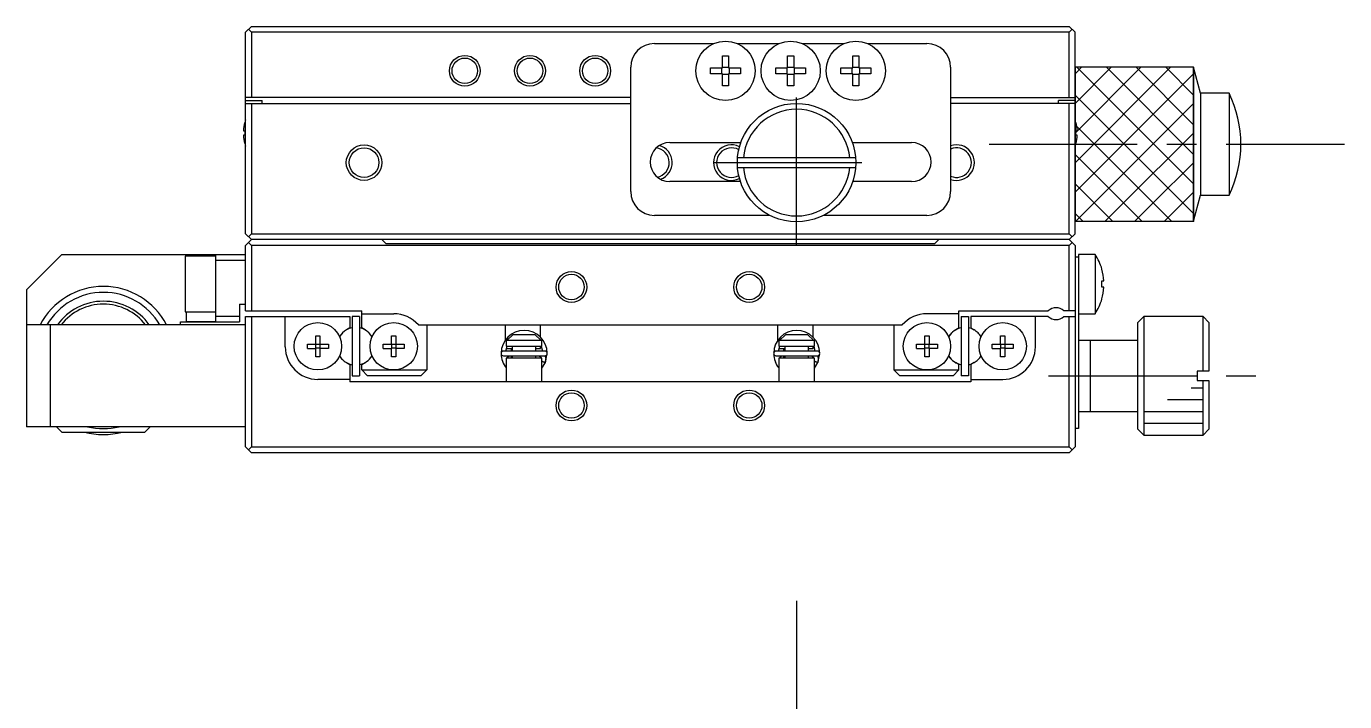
# Model space of a CAD drawing. Extents: x 36 to 382, y 2 to 241.
# Drawn here: x 95.6 to 206.8, y 184.5 to 241.5 of the extents above; entities that cross this region are included whole.
import ezdxf

# ---------------------------------------------------------------- set-up
doc = ezdxf.new("R2010")
doc.units = 0
doc.header["$LTSCALE"] = 10
doc.linetypes.add('CENTER', pattern=[2, 1.25, -0.25, 0.25, -0.25])
doc.layers.get('0').update_dxf_attribs({"linetype": 'CONTINUOUS'})
doc.layers.add('CENTER', color=1, linetype='CENTER')

msp = doc.modelspace()

# ---------------------------------------------------------------- linework, layer by layer
at = {"color": 7, "linetype": 'CONTINUOUS'}
for p, q in [((114.074607, 240.951935), (114.574607, 241.451935)), ((114.574607, 241.451935), (183.574607, 241.451935)), ((183.574607, 241.451935), (184.074607, 240.951935)), ((114.074607, 223.951935), (114.074607, 240.951935)), ((114.324607, 241.201935), (114.574607, 240.951935)), ((183.574607, 240.951935), (114.574607, 240.951935)), ((114.574607, 240.951935), (114.574607, 235.451935)), ((183.574607, 240.951935), (183.824607, 241.201935)), ((183.574607, 235.451935), (183.574607, 240.951935)), ((184.074607, 223.951935), (184.074607, 240.951935)), ((148.574607, 240.001935), (153.594811, 240.001935)), ((155.554403, 240.001935), (159.094811, 240.001935)), ((161.054403, 240.001935), (164.594811, 240.001935)), ((166.554403, 240.001935), (171.574607, 240.001935)), ((154.314607, 238.960525), (154.834607, 238.960525)), ((154.314607, 237.961935), (154.314607, 238.960525)), ((154.834607, 238.960525), (154.834607, 237.961935)), ((159.814607, 238.960525), (160.334607, 238.960525)), ((159.814607, 237.961935), (159.814607, 238.960525)), ((160.334607, 238.960525), (160.334607, 237.961935)), ((165.314607, 238.960525), (165.834607, 238.960525)), ((165.314607, 237.961935), (165.314607, 238.960525)), ((165.834607, 238.960525), (165.834607, 237.961935)), ((146.574607, 227.501935), (146.574607, 238.001935)), ((153.316018, 237.441935), (153.316018, 237.961935)), ((153.316018, 237.961935), (154.314607, 237.961935)), ((154.314607, 237.441935), (153.316018, 237.441935)), ((154.273232, 237.441935), (154.273232, 237.961935)), ((154.314607, 238.00331), (154.834607, 238.00331)), ((154.314607, 236.443346), (154.314607, 237.441935)), ((154.834607, 237.40056), (154.314607, 237.40056)), ((154.834607, 237.961935), (155.833197, 237.961935)), ((154.834607, 237.441935), (154.834607, 236.443346)), ((155.833197, 237.441935), (154.834607, 237.441935)), ((154.875982, 237.961935), (154.875982, 237.441935)), ((155.833197, 237.961935), (155.833197, 237.441935)), ((158.816018, 237.441935), (158.816018, 237.961935)), ((158.816018, 237.961935), (159.814607, 237.961935)), ((159.814607, 237.441935), (158.816018, 237.441935)), ((159.773232, 237.441935), (159.773232, 237.961935)), ((159.814607, 238.00331), (160.334607, 238.00331)), ((159.814607, 236.443346), (159.814607, 237.441935)), ((160.334607, 237.40056), (159.814607, 237.40056)), ((160.334607, 237.961935), (161.333197, 237.961935)), ((160.334607, 237.441935), (160.334607, 236.443346)), ((161.333197, 237.441935), (160.334607, 237.441935)), ((160.375982, 237.961935), (160.375982, 237.441935)), ((161.333197, 237.961935), (161.333197, 237.441935)), ((164.316018, 237.441935), (164.316018, 237.961935)), ((164.316018, 237.961935), (165.314607, 237.961935)), ((165.314607, 237.441935), (164.316018, 237.441935)), ((165.273232, 237.441935), (165.273232, 237.961935)), ((165.314607, 238.00331), (165.834607, 238.00331)), ((165.314607, 236.443346), (165.314607, 237.441935)), ((165.834607, 237.40056), (165.314607, 237.40056)), ((165.834607, 237.961935), (166.833197, 237.961935)), ((165.834607, 237.441935), (165.834607, 236.443346)), ((166.833197, 237.441935), (165.834607, 237.441935)), ((165.875982, 237.961935), (165.875982, 237.441935)), ((166.833197, 237.961935), (166.833197, 237.441935)), ((173.574607, 238.001935), (173.574607, 227.501935)), ((194.074614, 238.001934), (184.074607, 238.001934)), ((194.074614, 238.001934), (194.074614, 225.001936)), ((194.664102, 235.801935), (194.074614, 238.001934)), ((154.834607, 236.443346), (154.314607, 236.443346)), ((160.334607, 236.443346), (159.814607, 236.443346)), ((165.834607, 236.443346), (165.314607, 236.443346)), ((146.574607, 235.451935), (114.074607, 235.451935)), ((114.074607, 235.201935), (115.474607, 235.201935)), ((114.074607, 234.951935), (146.574607, 234.951935)), ((114.574607, 234.951935), (114.574607, 223.951935)), ((115.474607, 234.951935), (115.474607, 235.201935)), ((173.574607, 235.451935), (184.074607, 235.451935)), ((184.074607, 234.951935), (173.574607, 234.951935)), ((184.074607, 235.201935), (182.674607, 235.201935)), ((182.674607, 234.951935), (182.674607, 235.201935)), ((183.574607, 223.951935), (183.574607, 234.951935)), ((194.664102, 235.801935), (194.664102, 227.201935)), ((197.074613, 235.801935), (194.664102, 235.801935)), ((197.074613, 235.801935), (197.074613, 227.201935)), ((113.884748, 232.631935), (114.005085, 232.631935)), ((114.000463, 233.340551), (114.005085, 233.338297)), ((114.005085, 232.631935), (114.005085, 232.271935)), ((184.144129, 233.338297), (184.148751, 233.340551)), ((184.144129, 232.631935), (184.264466, 232.631935)), ((184.144129, 232.271935), (184.144129, 232.631935)), ((114.005085, 232.271935), (113.884748, 232.271935)), ((114.005085, 231.565574), (114.000463, 231.563319)), ((149.874607, 231.651935), (155.87248, 231.651935)), ((165.276734, 231.651935), (170.274607, 231.651935)), ((184.264466, 232.271935), (184.144129, 232.271935)), ((184.148751, 231.563319), (184.144129, 231.565574)), ((165.558581, 230.351935), (155.590633, 230.351935)), ((155.590633, 229.551935), (165.558581, 229.551935)), ((155.837519, 228.351935), (149.874607, 228.351935)), ((170.274607, 228.351935), (165.311695, 228.351935)), ((194.074614, 225.001936), (194.664102, 227.201935)), ((194.664102, 227.201935), (197.074613, 227.201935)), ((158.294804, 225.501935), (148.574607, 225.501935)), ((171.574607, 225.501935), (162.85441, 225.501935)), ((184.074607, 225.001936), (194.074614, 225.001936)), ((114.574607, 223.451935), (114.074607, 223.951935)), ((114.574607, 223.951935), (114.324607, 223.701935)), ((114.574607, 223.951935), (183.574607, 223.951935)), ((183.824607, 223.701935), (183.574607, 223.951935)), ((184.074607, 223.951935), (183.574607, 223.451935)), ((114.574607, 223.451935), (114.074607, 222.951935)), ((114.074607, 217.451935), (114.074607, 222.951935)), ((114.324607, 223.201935), (114.574607, 222.951935)), ((183.574607, 223.451935), (114.574607, 223.451935)), ((114.574607, 222.951935), (114.574607, 217.451935)), ((183.574607, 222.951935), (114.574607, 222.951935)), ((125.924607, 223.101935), (125.574607, 223.451935)), ((172.224607, 223.101935), (125.924607, 223.101935)), ((172.574607, 223.451935), (172.224607, 223.101935)), ((183.574607, 223.451935), (184.074607, 222.951935)), ((183.574607, 222.951935), (183.824607, 223.201935)), ((183.574607, 217.451935), (183.574607, 222.951935)), ((184.074607, 222.951935), (184.074607, 205.951935)), ((98.574607, 222.201935), (95.574607, 219.201935)), ((98.574607, 222.201935), (114.074607, 222.201935)), ((108.974607, 222.051935), (108.974607, 217.351935)), ((111.574607, 222.051935), (108.974607, 222.051935)), ((109.074607, 222.051935), (109.074607, 222.201935)), ((111.574607, 222.132757), (109.074607, 222.132757)), ((111.574607, 216.501935), (111.574607, 222.201935)), ((114.074607, 221.701935), (111.574607, 221.701935)), ((184.074607, 222.001935), (184.374607, 222.001935)), ((185.766264, 222.201935), (184.374607, 222.201935)), ((184.374607, 222.201935), (184.374607, 207.501935)), ((185.766264, 222.201935), (185.766264, 217.201935)), ((186.337188, 220.960525), (186.344043, 220.963868)), ((95.574607, 219.201935), (95.574607, 207.651935)), ((186.337188, 219.441935), (186.337188, 219.961935)), ((186.337188, 219.961935), (186.50956, 219.961935)), ((186.50956, 219.441935), (186.337188, 219.441935)), ((186.344043, 218.440002), (186.337188, 218.443346)), ((108.974607, 217.351935), (111.574607, 217.351935)), ((109.074607, 216.501935), (109.074607, 217.351935)), ((111.574607, 217.001935), (113.574607, 217.001935)), ((113.574607, 218.001935), (114.074607, 218.001935)), ((113.574607, 218.001935), (113.574607, 216.501935)), ((114.074607, 217.451935), (123.874607, 217.451935)), ((114.074607, 205.951935), (114.074607, 216.951935)), ((114.074607, 216.951935), (122.874607, 216.951935)), ((114.574607, 216.951935), (114.574607, 205.951935)), ((117.424607, 214.401935), (117.424607, 216.951935)), ((122.874607, 216.951935), (122.874607, 215.996347)), ((123.674607, 216.951935), (123.074607, 216.951935)), ((123.074607, 216.951935), (123.074607, 211.951935)), ((123.674607, 216.951935), (123.674607, 211.951935)), ((123.874607, 215.996347), (123.874607, 217.451935)), ((123.874607, 217.201935), (126.574607, 217.201935)), ((174.274607, 217.201935), (171.574607, 217.201935)), ((174.274607, 217.451935), (181.813169, 217.451935)), ((174.274607, 215.996347), (174.274607, 217.451935)), ((174.474607, 216.951935), (174.474607, 211.951935)), ((174.474607, 216.951935), (175.074607, 216.951935)), ((175.074607, 216.951935), (175.074607, 211.951935)), ((175.274607, 216.951935), (175.274607, 215.996347)), ((181.813169, 216.951935), (175.274607, 216.951935)), ((180.724607, 214.401935), (180.724607, 216.951935)), ((184.074607, 217.451935), (183.136045, 217.451935)), ((183.136045, 216.951935), (184.074607, 216.951935)), ((183.574607, 205.951935), (183.574607, 216.951935)), ((184.374607, 217.201935), (185.766264, 217.201935)), ((189.874607, 216.951935), (189.374607, 216.451935)), ((194.874607, 216.951935), (189.874607, 216.951935)), ((189.874607, 216.951935), (189.874607, 206.951935)), ((194.874607, 212.351935), (194.874607, 216.951935)), ((195.374607, 216.451935), (194.874607, 216.951935)), ((114.074607, 216.251935), (95.574607, 216.251935)), ((97.574607, 216.251935), (97.574607, 207.651935)), ((108.574607, 216.251935), (108.574607, 216.501935)), ((108.574607, 216.501935), (113.574607, 216.501935)), ((109.074607, 216.542199), (111.574607, 216.542199)), ((122.874607, 215.996347), (122.580857, 215.82675)), ((124.168357, 215.82675), (123.874607, 215.996347)), ((128.653669, 216.251935), (169.495545, 216.251935)), ((129.374607, 216.251935), (129.374607, 212.451935)), ((135.974607, 216.251935), (135.974607, 214.934008)), ((138.974607, 215.203252), (138.974607, 216.251935)), ((158.974607, 216.251935), (158.974607, 214.934008)), ((161.974607, 215.203252), (161.974607, 216.251935)), ((168.774607, 216.251935), (168.774607, 212.451935)), ((173.980857, 215.82675), (174.274607, 215.996347)), ((175.274607, 215.996347), (175.568357, 215.82675)), ((189.374607, 207.451935), (189.374607, 216.451935)), ((195.374607, 216.451935), (195.374607, 212.351935)), ((119.994607, 215.338297), (120.354607, 215.338297)), ((119.994607, 214.631935), (119.994607, 215.338297)), ((120.354607, 215.338297), (120.354607, 214.631935)), ((126.394607, 215.338297), (126.754607, 215.338297)), ((126.394607, 214.631935), (126.394607, 215.338297)), ((126.754607, 215.338297), (126.754607, 214.631935)), ((136.074607, 214.951935), (136.074607, 214.451935)), ((139.074607, 214.951935), (136.074607, 214.951935)), ((136.128924, 214.951935), (136.658092, 215.451935)), ((136.658092, 215.451935), (138.491122, 215.451935)), ((138.491122, 215.451935), (139.02029, 214.951935)), ((139.074607, 214.451935), (139.074607, 214.951935)), ((159.074607, 214.951935), (159.074607, 214.451935)), ((162.074607, 214.951935), (159.074607, 214.951935)), ((159.128924, 214.951935), (159.658092, 215.451935)), ((159.658092, 215.451935), (161.491122, 215.451935)), ((161.491122, 215.451935), (162.02029, 214.951935)), ((162.074607, 214.451935), (162.074607, 214.951935)), ((171.394607, 215.338297), (171.754607, 215.338297)), ((171.394607, 214.631935), (171.394607, 215.338297)), ((171.754607, 215.338297), (171.754607, 214.631935)), ((177.794607, 215.338297), (178.154607, 215.338297)), ((177.794607, 214.631935), (177.794607, 215.338297)), ((178.154607, 215.338297), (178.154607, 214.631935)), ((189.374607, 214.951935), (184.374607, 214.951935)), ((185.374607, 208.951935), (185.374607, 214.951935)), ((119.288246, 214.631935), (119.994607, 214.631935)), ((119.288246, 214.271935), (119.288246, 214.631935)), ((119.288246, 214.271935), (119.994607, 214.271935)), ((120.004979, 214.621563), (119.994607, 214.631935)), ((120.004979, 214.282307), (119.994607, 214.271935)), ((119.994607, 213.565574), (119.994607, 214.271935)), ((120.004979, 214.621563), (120.344235, 214.621563)), ((120.004979, 214.282307), (120.004979, 214.621563)), ((120.344235, 214.282307), (120.004979, 214.282307)), ((120.344235, 214.621563), (120.354607, 214.631935)), ((120.344235, 214.621563), (120.344235, 214.282307)), ((120.344235, 214.282307), (120.354607, 214.271935)), ((120.354607, 214.631935), (121.060969, 214.631935)), ((120.354607, 214.271935), (120.354607, 213.565574)), ((121.060969, 214.271935), (120.354607, 214.271935)), ((121.060969, 214.631935), (121.060969, 214.271935)), ((125.688246, 214.631935), (126.394607, 214.631935)), ((125.688246, 214.271935), (125.688246, 214.631935)), ((125.688246, 214.271935), (126.394607, 214.271935)), ((126.404979, 214.621563), (126.394607, 214.631935)), ((126.404979, 214.282307), (126.394607, 214.271935)), ((126.394607, 213.565574), (126.394607, 214.271935)), ((126.404979, 214.621563), (126.744235, 214.621563)), ((126.404979, 214.282307), (126.404979, 214.621563)), ((126.744235, 214.282307), (126.404979, 214.282307)), ((126.744235, 214.621563), (126.754607, 214.631935)), ((126.744235, 214.621563), (126.744235, 214.282307)), ((126.744235, 214.282307), (126.754607, 214.271935)), ((126.754607, 214.631935), (127.460969, 214.631935)), ((126.754607, 214.271935), (126.754607, 213.565574)), ((127.460969, 214.271935), (126.754607, 214.271935)), ((127.460969, 214.631935), (127.460969, 214.271935)), ((139.334516, 214.040429), (135.834516, 214.040429)), ((135.834516, 213.650429), (139.334516, 213.650429)), ((136.041204, 214.040483), (136.15175, 214.452084)), ((136.074607, 214.451935), (139.074607, 214.451935)), ((136.08273, 214.251935), (136.574607, 214.251935)), ((136.259968, 213.595157), (136.272528, 213.603462)), ((136.272528, 213.603462), (136.285478, 213.611137)), ((136.285478, 213.611137), (136.298788, 213.618166)), ((136.298788, 213.618166), (136.312423, 213.624534)), ((136.312423, 213.624534), (136.326351, 213.630227)), ((136.326351, 213.630227), (136.340537, 213.635232)), ((136.340537, 213.635232), (136.354948, 213.63954)), ((136.354948, 213.63954), (136.36955, 213.64314)), ((136.36955, 213.64314), (136.384307, 213.646026)), ((136.384307, 213.646026), (136.399184, 213.648192)), ((136.399184, 213.648192), (136.414146, 213.649632)), ((136.414146, 213.649632), (136.429159, 213.650346)), ((136.429159, 213.650346), (136.436196, 213.650429)), ((136.474607, 214.251935), (136.474607, 214.040429)), ((136.474607, 213.650429), (136.474607, 213.451935)), ((136.574607, 214.451935), (136.574607, 214.040429)), ((136.574607, 213.650429), (136.574607, 213.451935)), ((138.574607, 214.040429), (138.574607, 214.451935)), ((138.574607, 214.251935), (138.974607, 214.251935)), ((138.574607, 213.451935), (138.574607, 213.650429)), ((138.732835, 213.650429), (138.747069, 213.650095)), ((138.747069, 213.650095), (138.762058, 213.649033)), ((138.762058, 213.649033), (138.776976, 213.647246)), ((138.776976, 213.647246), (138.791788, 213.644738)), ((138.791788, 213.644738), (138.80646, 213.641513)), ((138.80646, 213.641513), (138.820956, 213.637581)), ((138.820956, 213.637581), (138.835242, 213.632948)), ((138.835242, 213.632948), (138.849285, 213.627626)), ((138.849285, 213.627626), (138.863051, 213.621627)), ((138.863051, 213.621627), (138.876508, 213.614962)), ((138.876508, 213.614962), (138.889622, 213.607647)), ((138.889622, 213.607647), (138.902362, 213.599699)), ((138.974607, 214.251935), (138.974607, 214.451935)), ((139.016928, 214.452125), (139.128143, 214.04045)), ((139.361811, 213.643797), (139.357886, 213.651945)), ((139.358949, 213.051165), (139.528233, 213.818281)), ((139.375722, 213.612424), (139.361811, 213.643797)), ((139.388048, 213.580408), (139.375722, 213.612424)), ((162.334516, 214.040429), (158.834516, 214.040429)), ((158.834516, 213.650429), (162.334516, 213.650429)), ((159.041204, 214.040483), (159.15175, 214.452084)), ((159.074607, 214.451935), (162.074607, 214.451935)), ((159.08273, 214.251935), (159.574607, 214.251935)), ((159.259968, 213.595157), (159.272528, 213.603462)), ((159.272528, 213.603462), (159.285478, 213.611137)), ((159.285478, 213.611137), (159.298788, 213.618166)), ((159.298788, 213.618166), (159.312423, 213.624534)), ((159.312423, 213.624534), (159.326351, 213.630227)), ((159.326351, 213.630227), (159.340537, 213.635232)), ((159.340537, 213.635232), (159.354948, 213.63954)), ((159.354948, 213.63954), (159.36955, 213.64314)), ((159.36955, 213.64314), (159.384307, 213.646026)), ((159.384307, 213.646026), (159.399184, 213.648192)), ((159.399184, 213.648192), (159.414146, 213.649632)), ((159.414146, 213.649632), (159.429159, 213.650346)), ((159.429159, 213.650346), (159.436196, 213.650429)), ((159.474607, 214.251935), (159.474607, 214.040429)), ((159.474607, 213.650429), (159.474607, 213.451935)), ((159.574607, 214.451935), (159.574607, 214.040429)), ((159.574607, 213.650429), (159.574607, 213.451935)), ((161.574607, 214.040429), (161.574607, 214.451935)), ((161.574607, 214.251935), (161.974607, 214.251935)), ((161.574607, 213.451935), (161.574607, 213.650429)), ((161.732835, 213.650429), (161.747069, 213.650095)), ((161.747069, 213.650095), (161.762058, 213.649033)), ((161.762058, 213.649033), (161.776976, 213.647246)), ((161.776976, 213.647246), (161.791788, 213.644738)), ((161.791788, 213.644738), (161.80646, 213.641513)), ((161.80646, 213.641513), (161.820956, 213.637581)), ((161.820956, 213.637581), (161.835242, 213.632948)), ((161.835242, 213.632948), (161.849285, 213.627626)), ((161.849285, 213.627626), (161.863051, 213.621627)), ((161.863051, 213.621627), (161.876508, 213.614962)), ((161.876508, 213.614962), (161.889622, 213.607647)), ((161.889622, 213.607647), (161.902362, 213.599699)), ((161.974607, 214.251935), (161.974607, 214.451935)), ((162.016928, 214.452125), (162.128143, 214.04045)), ((162.361811, 213.643797), (162.357886, 213.651945)), ((162.375722, 213.612424), (162.361811, 213.643797)), ((162.367586, 213.070765), (162.528233, 213.818281)), ((162.388048, 213.580408), (162.375722, 213.612424)), ((170.688246, 214.631935), (171.394607, 214.631935)), ((170.688246, 214.271935), (170.688246, 214.631935)), ((170.688246, 214.271935), (171.394607, 214.271935)), ((171.404979, 214.621563), (171.394607, 214.631935)), ((171.404979, 214.282307), (171.394607, 214.271935)), ((171.394607, 213.565574), (171.394607, 214.271935)), ((171.404979, 214.621563), (171.744235, 214.621563)), ((171.404979, 214.282307), (171.404979, 214.621563)), ((171.744235, 214.282307), (171.404979, 214.282307)), ((171.744235, 214.621563), (171.754607, 214.631935)), ((171.744235, 214.621563), (171.744235, 214.282307)), ((171.744235, 214.282307), (171.754607, 214.271935)), ((171.754607, 214.631935), (172.460969, 214.631935)), ((171.754607, 214.271935), (171.754607, 213.565574)), ((172.460969, 214.271935), (171.754607, 214.271935)), ((172.460969, 214.631935), (172.460969, 214.271935)), ((177.088246, 214.631935), (177.794607, 214.631935)), ((177.088246, 214.271935), (177.088246, 214.631935)), ((177.088246, 214.271935), (177.794607, 214.271935)), ((177.804979, 214.621563), (177.794607, 214.631935)), ((177.804979, 214.282307), (177.794607, 214.271935)), ((177.794607, 213.565574), (177.794607, 214.271935)), ((177.804979, 214.621563), (178.144235, 214.621563)), ((177.804979, 214.282307), (177.804979, 214.621563)), ((178.144235, 214.282307), (177.804979, 214.282307)), ((178.144235, 214.621563), (178.154607, 214.631935)), ((178.144235, 214.621563), (178.144235, 214.282307)), ((178.144235, 214.282307), (178.154607, 214.271935)), ((178.154607, 214.631935), (178.860969, 214.631935)), ((178.154607, 214.271935), (178.154607, 213.565574)), ((178.860969, 214.271935), (178.154607, 214.271935)), ((178.860969, 214.631935), (178.860969, 214.271935)), ((120.354607, 213.565574), (119.994607, 213.565574)), ((122.580857, 213.07712), (122.874607, 212.907523)), ((122.874607, 212.907523), (122.874607, 211.451935)), ((123.874607, 212.907523), (124.168357, 213.07712)), ((123.874607, 212.451935), (123.874607, 212.907523)), ((126.754607, 213.565574), (126.394607, 213.565574)), ((135.774146, 213.136634), (135.796442, 213.080042)), ((135.774585, 213.138286), (135.775012, 213.136975)), ((135.796173, 213.081309), (135.797492, 213.081861)), ((135.796673, 213.083696), (135.796174, 213.081307)), ((135.796442, 213.080042), (135.796174, 213.081307)), ((139.074607, 213.451935), (136.074607, 213.451935)), ((136.074607, 213.451935), (136.074607, 211.451935)), ((136.149245, 213.451954), (136.15027, 213.454706)), ((136.15027, 213.454706), (136.155961, 213.468678)), ((136.155961, 213.468678), (136.162352, 213.482344)), ((136.162352, 213.482344), (136.169424, 213.495668)), ((136.169424, 213.495668), (136.177158, 213.508617)), ((136.177158, 213.508617), (136.185531, 213.521158)), ((136.185531, 213.521158), (136.194521, 213.533262)), ((136.194521, 213.533262), (136.204104, 213.544899)), ((136.204104, 213.544899), (136.214254, 213.556041)), ((136.214254, 213.556041), (136.224943, 213.566662)), ((136.224943, 213.566662), (136.236145, 213.576736)), ((136.236145, 213.576736), (136.24783, 213.586242)), ((136.24783, 213.586242), (136.259968, 213.595157)), ((138.902362, 213.599699), (138.914697, 213.591134)), ((138.914697, 213.591134), (138.926596, 213.581973)), ((138.926596, 213.581973), (138.93803, 213.572234)), ((138.93803, 213.572234), (138.94897, 213.561942)), ((138.94897, 213.561942), (138.959388, 213.551118)), ((138.959388, 213.551118), (138.969257, 213.539788)), ((138.969257, 213.539788), (138.978551, 213.527978)), ((138.978551, 213.527978), (138.987245, 213.515717)), ((138.987245, 213.515717), (138.995318, 213.503032)), ((138.995318, 213.503032), (139.002745, 213.489955)), ((139.002745, 213.489955), (139.009507, 213.476517)), ((139.009507, 213.476517), (139.015585, 213.462752)), ((139.015585, 213.462752), (139.019785, 213.451958)), ((139.367853, 213.071356), (139.074597, 213.175635)), ((139.074607, 211.451935), (139.074607, 213.451935)), ((139.086005, 213.180025), (139.074607, 213.186203)), ((139.07483, 212.597498), (139.371778, 213.080461)), ((139.09812, 213.17369), (139.086005, 213.180025)), ((139.11087, 213.167243), (139.09812, 213.17369)), ((139.124172, 213.160726), (139.11087, 213.167243)), ((139.137935, 213.154182), (139.124172, 213.160726)), ((139.152068, 213.147655), (139.137935, 213.154182)), ((139.166477, 213.141188), (139.152068, 213.147655)), ((139.181065, 213.134826), (139.166477, 213.141188)), ((139.195735, 213.12861), (139.181065, 213.134826)), ((139.210388, 213.122583), (139.195735, 213.12861)), ((139.224928, 213.116783), (139.210388, 213.122583)), ((139.239256, 213.11125), (139.224928, 213.116783)), ((139.253277, 213.106022), (139.239256, 213.11125)), ((139.266898, 213.101132), (139.253277, 213.106022)), ((139.280027, 213.096614), (139.266898, 213.101132)), ((139.292577, 213.092497), (139.280027, 213.096614)), ((139.304464, 213.08881), (139.292577, 213.092497)), ((139.315608, 213.085576), (139.304464, 213.08881)), ((139.325935, 213.082818), (139.315608, 213.085576)), ((139.335376, 213.080554), (139.325935, 213.082818)), ((139.343868, 213.078799), (139.335376, 213.080554)), ((139.351354, 213.077565), (139.343868, 213.078799)), ((139.357784, 213.076859), (139.351354, 213.077565)), ((139.363116, 213.076688), (139.357784, 213.076859)), ((139.367313, 213.077051), (139.363116, 213.076688)), ((139.370348, 213.077946), (139.367313, 213.077051)), ((139.3722, 213.079368), (139.370348, 213.077946)), ((139.372857, 213.081307), (139.3722, 213.079368)), ((139.372589, 213.080042), (139.384664, 213.110218)), ((139.384664, 213.110218), (139.395846, 213.142649)), ((139.398757, 213.547828), (139.388048, 213.580408)), ((139.395846, 213.142649), (139.405391, 213.175589)), ((139.407824, 213.514764), (139.398757, 213.547828)), ((139.405391, 213.175589), (139.413277, 213.208955)), ((139.415228, 213.481295), (139.407824, 213.514764)), ((139.413277, 213.208955), (139.419484, 213.242665)), ((139.420951, 213.447506), (139.415228, 213.481295)), ((139.419484, 213.242665), (139.423999, 213.276638)), ((139.424978, 213.413477), (139.420951, 213.447506)), ((139.423999, 213.276638), (139.42681, 213.310788)), ((139.4273, 213.379292), (139.424978, 213.413477)), ((139.42681, 213.310788), (139.427911, 213.345034)), ((139.427911, 213.345034), (139.4273, 213.379292)), ((158.774146, 213.136634), (158.796442, 213.080042)), ((158.774585, 213.138286), (158.775012, 213.136975)), ((158.796173, 213.081309), (158.797492, 213.081861)), ((158.796673, 213.083696), (158.796174, 213.081307)), ((158.796442, 213.080042), (158.796174, 213.081307)), ((162.074607, 213.451935), (159.074607, 213.451935)), ((159.074607, 213.451935), (159.074607, 211.451935)), ((159.149245, 213.451954), (159.15027, 213.454706)), ((159.15027, 213.454706), (159.155961, 213.468678)), ((159.155961, 213.468678), (159.162352, 213.482344)), ((159.162352, 213.482344), (159.169424, 213.495668)), ((159.169424, 213.495668), (159.177158, 213.508617)), ((159.177158, 213.508617), (159.185531, 213.521158)), ((159.185531, 213.521158), (159.194521, 213.533262)), ((159.194521, 213.533262), (159.204104, 213.544899)), ((159.204104, 213.544899), (159.214254, 213.556041)), ((159.214254, 213.556041), (159.224943, 213.566662)), ((159.224943, 213.566662), (159.236145, 213.576736)), ((159.236145, 213.576736), (159.24783, 213.586242)), ((159.24783, 213.586242), (159.259968, 213.595157)), ((161.902362, 213.599699), (161.914697, 213.591134)), ((161.914697, 213.591134), (161.926596, 213.581973)), ((161.926596, 213.581973), (161.93803, 213.572234)), ((161.93803, 213.572234), (161.94897, 213.561942)), ((161.94897, 213.561942), (161.959388, 213.551118)), ((161.959388, 213.551118), (161.969257, 213.539788)), ((161.969257, 213.539788), (161.978551, 213.527978)), ((161.978551, 213.527978), (161.987245, 213.515717)), ((161.987245, 213.515717), (161.995318, 213.503032)), ((161.995318, 213.503032), (162.002745, 213.489955)), ((162.002745, 213.489955), (162.009507, 213.476517)), ((162.009507, 213.476517), (162.015585, 213.462752)), ((162.015585, 213.462752), (162.019785, 213.451958)), ((162.367853, 213.071356), (162.074597, 213.175635)), ((162.074607, 211.451935), (162.074607, 213.451935)), ((162.086005, 213.180025), (162.074607, 213.186203)), ((162.07483, 212.597498), (162.371778, 213.080461)), ((162.09812, 213.17369), (162.086005, 213.180025)), ((162.11087, 213.167243), (162.09812, 213.17369)), ((162.124172, 213.160726), (162.11087, 213.167243)), ((162.137935, 213.154182), (162.124172, 213.160726)), ((162.152068, 213.147655), (162.137935, 213.154182)), ((162.166477, 213.141188), (162.152068, 213.147655)), ((162.181065, 213.134826), (162.166477, 213.141188)), ((162.195735, 213.12861), (162.181065, 213.134826)), ((162.210388, 213.122583), (162.195735, 213.12861)), ((162.224928, 213.116783), (162.210388, 213.122583)), ((162.239256, 213.11125), (162.224928, 213.116783)), ((162.253277, 213.106022), (162.239256, 213.11125)), ((162.266898, 213.101132), (162.253277, 213.106022)), ((162.280027, 213.096614), (162.266898, 213.101132)), ((162.292577, 213.092497), (162.280027, 213.096614)), ((162.304464, 213.08881), (162.292577, 213.092497)), ((162.315608, 213.085576), (162.304464, 213.08881)), ((162.325935, 213.082818), (162.315608, 213.085576)), ((162.335376, 213.080554), (162.325935, 213.082818)), ((162.343868, 213.078799), (162.335376, 213.080554)), ((162.351354, 213.077565), (162.343868, 213.078799)), ((162.357784, 213.076859), (162.351354, 213.077565)), ((162.363116, 213.076688), (162.357784, 213.076859)), ((162.358949, 213.051165), (162.367586, 213.070765)), ((162.367313, 213.077051), (162.363116, 213.076688)), ((162.370348, 213.077946), (162.367313, 213.077051)), ((162.3722, 213.079368), (162.370348, 213.077946)), ((162.372857, 213.081307), (162.3722, 213.079368)), ((162.372589, 213.080042), (162.384664, 213.110218)), ((162.384664, 213.110218), (162.395846, 213.142649)), ((162.398757, 213.547828), (162.388048, 213.580408)), ((162.395846, 213.142649), (162.405391, 213.175589)), ((162.407824, 213.514764), (162.398757, 213.547828)), ((162.405391, 213.175589), (162.413277, 213.208955)), ((162.415228, 213.481295), (162.407824, 213.514764)), ((162.413277, 213.208955), (162.419484, 213.242665)), ((162.420951, 213.447506), (162.415228, 213.481295)), ((162.419484, 213.242665), (162.423999, 213.276638)), ((162.424978, 213.413477), (162.420951, 213.447506)), ((162.423999, 213.276638), (162.42681, 213.310788)), ((162.4273, 213.379292), (162.424978, 213.413477)), ((162.42681, 213.310788), (162.427911, 213.345034)), ((162.427911, 213.345034), (162.4273, 213.379292)), ((171.754607, 213.565574), (171.394607, 213.565574)), ((174.274607, 212.907523), (173.980857, 213.07712)), ((174.274607, 212.451935), (174.274607, 212.907523)), ((175.568357, 213.07712), (175.274607, 212.907523)), ((175.274607, 212.907523), (175.274607, 211.451935)), ((178.154607, 213.565574), (177.794607, 213.565574)), ((122.874607, 211.651935), (120.174607, 211.651935)), ((175.274607, 211.451935), (122.874607, 211.451935)), ((123.074607, 211.951935), (123.674607, 211.951935)), ((124.374607, 211.951935), (123.874607, 212.451935)), ((123.874607, 212.451935), (129.374607, 212.451935)), ((128.874607, 211.951935), (124.374607, 211.951935)), ((129.374607, 212.451935), (128.874607, 211.951935)), ((169.274607, 211.951935), (168.774607, 212.451935)), ((168.774607, 212.451935), (174.274607, 212.451935)), ((173.774607, 211.951935), (169.274607, 211.951935)), ((174.274607, 212.451935), (173.774607, 211.951935)), ((175.074607, 211.951935), (174.474607, 211.951935)), ((175.274607, 211.651935), (177.974607, 211.651935)), ((194.374607, 212.351935), (194.374607, 211.551935)), ((195.374607, 212.351935), (194.374607, 212.351935)), ((194.374607, 211.551935), (195.374607, 211.551935)), ((194.874607, 206.951935), (194.874607, 211.551935)), ((195.374607, 211.551935), (195.374607, 207.451935)), ((184.374607, 208.951935), (189.374607, 208.951935)), ((114.074607, 207.651935), (95.574607, 207.651935)), ((98.124607, 207.651935), (98.574607, 207.201935)), ((98.574607, 207.201935), (105.574607, 207.201935)), ((105.574607, 207.201935), (106.024607, 207.651935)), ((184.374607, 207.501935), (184.074607, 207.501935)), ((189.374607, 207.451935), (189.874607, 206.951935)), ((189.874607, 206.951935), (194.874607, 206.951935)), ((194.874607, 206.951935), (195.374607, 207.451935)), ((114.574607, 205.451935), (114.074607, 205.951935)), ((114.574607, 205.951935), (114.324607, 205.701935)), ((114.574607, 205.951935), (183.574607, 205.951935)), ((183.824607, 205.701935), (183.574607, 205.951935)), ((184.074607, 205.951935), (183.574607, 205.451935)), ((183.574607, 205.451935), (114.574607, 205.451935))]:
    msp.add_line(p, q, dxfattribs=at)
at = {"color": 3, "linetype": 'CONTINUOUS'}
for p, q in [((194.074614, 238.001934), (184.074607, 238.001934)), ((184.074607, 238.001934), (184.074607, 225.001936)), ((184.074607, 237.447283), (184.629259, 238.001934)), ((184.074607, 234.947283), (187.129259, 238.001934)), ((184.074607, 232.447283), (189.629259, 238.001934)), ((184.074607, 229.947283), (192.129259, 238.001934)), ((184.074607, 227.447283), (194.074614, 237.44729)), ((184.22152, 238.001934), (194.074614, 228.14884)), ((186.72152, 238.001934), (194.074614, 230.64884)), ((189.22152, 238.001934), (194.074614, 233.14884)), ((191.72152, 238.001934), (194.074614, 235.64884)), ((194.074614, 225.001936), (194.074614, 238.001934)), ((184.074607, 235.648847), (193.175389, 226.548065)), ((185.675389, 226.548065), (194.074614, 234.94729)), ((184.074607, 233.148847), (190.675389, 226.548065)), ((188.175389, 226.548065), (194.074614, 232.44729)), ((184.074607, 230.648847), (188.175389, 226.548065)), ((190.675389, 226.548065), (194.074614, 229.94729)), ((184.074607, 228.148847), (185.675389, 226.548065)), ((193.175389, 226.548065), (194.074614, 227.44729)), ((184.129261, 225.001936), (185.675389, 226.548065)), ((185.675389, 226.548065), (187.221518, 225.001936)), ((186.629261, 225.001936), (188.175389, 226.548065)), ((188.175389, 226.548065), (189.721518, 225.001936)), ((189.129261, 225.001936), (190.675389, 226.548065)), ((190.675389, 226.548065), (192.221518, 225.001936)), ((191.629261, 225.001936), (193.175389, 226.548065)), ((193.175389, 226.548065), (194.074614, 225.64884)), ((184.074607, 225.648847), (184.721518, 225.001936)), ((184.074607, 225.001936), (194.074614, 225.001936)), ((193.874607, 210.951935), (194.874607, 210.951935)), ((191.874607, 209.951935), (194.874607, 209.951935)), ((189.874607, 208.951935), (194.874607, 208.951935)), ((189.874607, 207.951935), (194.874607, 207.951935))]:
    msp.add_line(p, q, dxfattribs=at)
at = {"color": 7, "linetype": 'CONTINUOUS'}
for centre, radius in [((154.574607, 237.701935), 2.5), ((160.074607, 237.701935), 2.5), ((165.574607, 237.701935), 2.5), ((132.574607, 237.701935), 1.075), ((138.074607, 237.701935), 1.075), ((143.574607, 237.701935), 1.075), ((160.574607, 229.951935), 5), ((124.074607, 229.951935), 1.25), ((141.574607, 219.451935), 1.075), ((156.574607, 219.451935), 1.075), ((120.174607, 214.451935), 2), ((126.574607, 214.451935), 2), ((171.574607, 214.451935), 2), ((177.974607, 214.451935), 2), ((141.574607, 209.451935), 1.075), ((156.574607, 209.451935), 1.075)]:
    msp.add_circle(centre, radius, dxfattribs=at)
at = {"color": 3, "linetype": 'CONTINUOUS'}
for centre, radius in [((132.574607, 237.701935), 1.3), ((138.074607, 237.701935), 1.3), ((143.574607, 237.701935), 1.3), ((124.074607, 229.951935), 1.5), ((141.574607, 219.451935), 1.3), ((156.574607, 219.451935), 1.3), ((141.574607, 209.451935), 1.3), ((156.574607, 209.451935), 1.3)]:
    msp.add_circle(centre, radius, dxfattribs=at)
at = {"color": 7, "linetype": 'CONTINUOUS'}
for centre, radius, start, end in [((148.574607, 238.001935), 2, 90, 180), ((171.574607, 238.001935), 2, 0, 90), ((188.329613, 231.501935), 9.745001, 333.816209, 26.183791), ((160.574607, 229.951935), 4.5, 5.099689, 174.900311), ((117.074607, 232.451935), 3.194933, 163.893288, 176.770291), ((117.074607, 232.451935), 3.2, 159.635865, 163.877467), ((181.074607, 232.451935), 3.2, 16.122533, 20.364135), ((181.074607, 232.451935), 3.194933, 3.229709, 16.106712), ((117.074607, 232.451935), 3.194933, 183.229709, 196.106712), ((117.074607, 232.451935), 3.2, 196.122533, 200.364135), ((149.874607, 230.001935), 1.65, 90, 270), ((170.274607, 230.001935), 1.65, 270, 90), ((181.074607, 232.451935), 3.2, 339.635865, 343.877467), ((181.074607, 232.451935), 3.194933, 343.893288, 356.770291), ((148.574607, 229.951935), 1.25, 281.625779, 82.779417), ((155.074607, 229.951935), 1.25, 60.300272, 299.699728), ((174.074607, 229.951935), 1.25, 246.421822, 113.578178), ((160.574607, 229.951935), 4.5, 185.099689, 354.900311), ((148.574607, 227.501935), 2, 180, 270), ((171.574607, 227.501935), 2, 270, 0), ((182.024607, 219.701935), 4.5, 16.285843, 33.748989), ((182.024607, 219.701935), 4.492483, 3.317816, 16.26943), ((102.074607, 213.501935), 6, 27.279613, 152.720387), ((182.024607, 219.701935), 4.492483, 343.73057, 356.682184), ((102.074607, 213.501935), 5.5, 30, 150), ((102.074607, 213.501935), 4.75, 35.37654, 144.62346), ((182.024607, 219.701935), 4.5, 326.251011, 343.714157), ((126.574607, 214.451935), 2.75, 40.885193, 90), ((171.574607, 214.451935), 2.75, 90, 139.114807), ((182.474607, 216.701935), 1, 48.590378, 131.409622), ((182.474607, 217.701935), 1, 228.590378, 311.409622), ((123.374608, 214.451935), 1.5875, 120.000031, 149.566818), ((123.374608, 214.451935), 1.5875, 100.89309, 120.000031), ((123.374608, 214.451935), 1.5875, 30.433263, 79.106984), ((174.774606, 214.451935), 1.5875, 100.893016, 149.566737), ((174.774606, 214.451935), 1.5875, 59.999969, 79.10691), ((174.774607, 214.451935), 1.5875, 45, 60), ((123.489417, 214.336935), 1.75, 134.909513, 148.113496), ((123.259797, 214.336935), 1.75, 31.886504, 45.004406), ((137.58456, 213.845477), 1.943923, 0.656704, 179.267799), ((160.58456, 213.845477), 1.943923, 0.656704, 179.267799), ((174.889417, 214.336935), 1.75, 134.995594, 148.113496), ((174.659797, 214.336935), 1.75, 31.886504, 45.004406), ((174.774606, 214.451935), 1.5875, 30.433182, 44.999974), ((120.174607, 214.401935), 2.75, 180, 270), ((123.489417, 214.566935), 1.75, 211.886504, 225.004406), ((123.374608, 214.451935), 1.5875, 210.433182, 224.999974), ((123.374608, 214.451935), 1.5875, 280.893016, 329.566737), ((123.259797, 214.566935), 1.75, 314.995594, 328.113496), ((135.834516, 213.845429), 0.195, 90, 270), ((137.589842, 213.847188), 1.949289, 180.760743, 218.971778), ((139.334516, 213.845429), 0.195, 270, 90), ((158.834516, 213.845429), 0.195, 90, 270), ((160.589842, 213.847188), 1.949289, 180.760743, 218.971778), ((162.334516, 213.845429), 0.195, 270, 90), ((174.889417, 214.566935), 1.75, 211.886504, 225.004406), ((174.774606, 214.451935), 1.5875, 210.433263, 259.106984), ((174.774606, 214.451935), 1.5875, 315.000026, 329.566818), ((174.659797, 214.566935), 1.75, 314.995594, 328.113496), ((177.974607, 214.401935), 2.75, 270, 0), ((123.374607, 214.451935), 1.5875, 225, 240), ((123.374608, 214.451935), 1.5875, 240, 259.10691), ((174.774606, 214.451935), 1.5875, 280.89309, 300.000031), ((174.774607, 214.451935), 1.5875, 300, 315), ((102.074607, 213.501935), 6.499999, 255.750002, 284.249998), ((102.074607, 213.501935), 6, 257.161432, 282.838568)]:
    msp.add_arc(centre, radius, start, end, dxfattribs=at)
at = {"color": 3, "linetype": 'CONTINUOUS'}
for centre, radius, start, end in [((155.074607, 229.951935), 1.5, 62.964308, 297.035692), ((174.074607, 229.951935), 1.5, 250.528779, 109.471221), ((148.574607, 229.951935), 1.5, 290.417947, 73.987249), ((102.074607, 213.501935), 4.5, 37.669887, 142.330113)]:
    msp.add_arc(centre, radius, start, end, dxfattribs=at)
at = {"color": 3}
for p in [(184.074607, 238.001934), (194.074614, 225.001936)]:
    msp.add_point(p, dxfattribs=at)
at = {"layer": 'CENTER', "color": 1, "linetype": 'CENTER'}
for p, q in [((160.574607, 222.951935), (160.574607, 236.951935)), ((176.824611, 231.501935), (206.824611, 231.501935)), ((153.574607, 229.951935), (167.574607, 229.951935)), ((181.824611, 211.951935), (201.824611, 211.951935)), ((160.574607, 192.968461), (160.574607, 167.968461))]:
    msp.add_line(p, q, dxfattribs=at)

doc.saveas('drawing.dxf')
